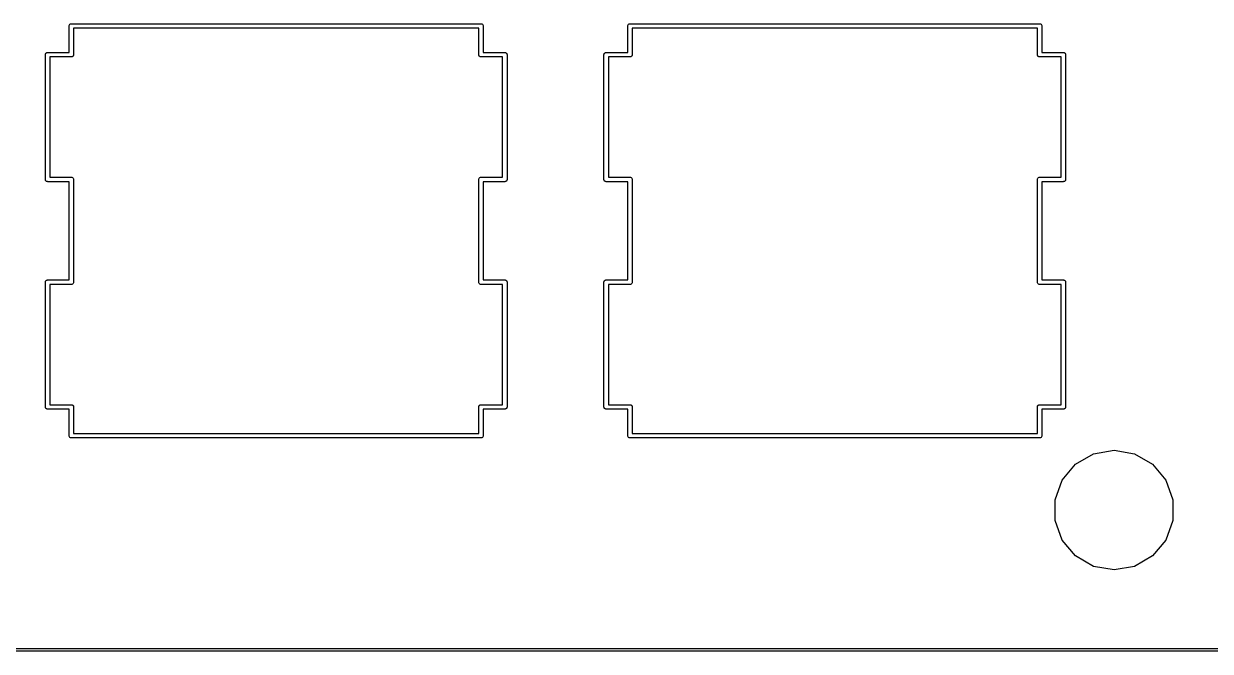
# Model space of a CAD drawing. Extents: x 24 to 395, y -191 to -67.
# Drawn here: x 215.23 to 255.69, y -190.55 to -169.15 of the extents above; entities that cross this region are included whole.
import ezdxf

# ---------------------------------------------------------------- set-up
doc = ezdxf.new("R2010")
doc.units = 0
doc.header["$MEASUREMENT"] = 0
doc.layers.add('BLACK', color=7, linetype='CONTINUOUS')

msp = doc.modelspace()

# ---------------------------------------------------------------- linework, layer by layer
at = {"layer": 'Black'}
for p, q in [((216.777, -169.214), (216.787, -169.189)), ((216.777, -169.241), (216.777, -169.214)), ((216.778, -169.241), (216.777, -169.241)), ((216.778, -170.133), (216.778, -169.241)), ((216.787, -169.189), (216.804, -169.169)), ((216.804, -169.169), (216.826, -169.156)), ((216.826, -169.156), (216.852, -169.151)), ((216.852, -169.151), (230.822, -169.151)), ((216.927, -169.304), (216.927, -170.208)), ((230.748, -169.304), (216.927, -169.304)), ((230.748, -170.208), (230.748, -169.304)), ((230.822, -169.151), (230.849, -169.156)), ((230.849, -169.156), (230.871, -169.169)), ((230.871, -169.169), (230.888, -169.189)), ((230.888, -169.189), (230.898, -169.214)), ((230.898, -169.241), (230.897, -169.241)), ((230.897, -169.241), (230.897, -170.133)), ((230.898, -169.214), (230.898, -169.241)), ((235.827, -169.214), (235.837, -169.189)), ((235.827, -169.241), (235.827, -169.214)), ((235.827, -170.133), (235.827, -169.241)), ((235.827, -169.241), (235.827, -169.241)), ((235.837, -169.189), (235.854, -169.169)), ((235.854, -169.169), (235.876, -169.156)), ((235.876, -169.156), (235.903, -169.151)), ((235.903, -169.151), (249.873, -169.151)), ((235.977, -169.304), (235.977, -170.208)), ((249.797, -169.304), (235.977, -169.304)), ((249.797, -170.208), (249.797, -169.304)), ((249.873, -169.151), (249.899, -169.156)), ((249.899, -169.156), (249.921, -169.169)), ((249.921, -169.169), (249.938, -169.189)), ((249.938, -169.189), (249.948, -169.214)), ((249.948, -169.241), (249.947, -169.241)), ((249.947, -169.241), (249.947, -170.133)), ((249.948, -169.214), (249.948, -169.241)), ((215.965, -170.208), (215.966, -170.201)), ((215.965, -174.462), (215.965, -170.208)), ((215.966, -170.195), (215.968, -170.189)), ((215.966, -170.201), (215.966, -170.195)), ((215.968, -170.189), (215.969, -170.182)), ((215.969, -170.182), (215.973, -170.177)), ((215.973, -170.177), (215.975, -170.17)), ((215.975, -170.17), (215.979, -170.165)), ((215.979, -170.165), (215.982, -170.16)), ((215.982, -170.16), (215.987, -170.156)), ((215.987, -170.156), (215.991, -170.15)), ((215.991, -170.15), (215.997, -170.147)), ((215.997, -170.147), (216.002, -170.143)), ((216.002, -170.143), (216.008, -170.141)), ((216.008, -170.141), (216.014, -170.137)), ((216.014, -170.137), (216.021, -170.136)), ((216.021, -170.136), (216.027, -170.134)), ((216.027, -170.134), (216.033, -170.134)), ((216.033, -170.134), (216.04, -170.133)), ((216.04, -170.133), (216.778, -170.133)), ((216.852, -170.283), (216.115, -170.283)), ((216.115, -170.283), (216.115, -174.387)), ((216.859, -170.282), (216.852, -170.283)), ((216.866, -170.282), (216.859, -170.282)), ((216.872, -170.28), (216.866, -170.282)), ((216.878, -170.278), (216.872, -170.28)), ((216.884, -170.275), (216.878, -170.278)), ((216.89, -170.273), (216.884, -170.275)), ((216.895, -170.269), (216.89, -170.273)), ((216.901, -170.265), (216.895, -170.269)), ((216.905, -170.26), (216.901, -170.265)), ((216.91, -170.256), (216.905, -170.26)), ((216.913, -170.25), (216.91, -170.256)), ((216.917, -170.245), (216.913, -170.25)), ((216.92, -170.239), (216.917, -170.245)), ((216.923, -170.234), (216.92, -170.239)), ((216.924, -170.227), (216.923, -170.234)), ((216.926, -170.221), (216.924, -170.227)), ((216.927, -170.208), (216.926, -170.214)), ((216.926, -170.214), (216.926, -170.221)), ((230.749, -170.214), (230.748, -170.208)), ((230.749, -170.221), (230.749, -170.214)), ((230.751, -170.227), (230.749, -170.221)), ((230.752, -170.234), (230.751, -170.227)), ((230.755, -170.239), (230.752, -170.234)), ((230.758, -170.245), (230.755, -170.239)), ((230.762, -170.25), (230.758, -170.245)), ((230.765, -170.256), (230.762, -170.25)), ((230.77, -170.26), (230.765, -170.256)), ((230.774, -170.265), (230.77, -170.26)), ((230.78, -170.269), (230.774, -170.265)), ((230.785, -170.273), (230.78, -170.269)), ((230.791, -170.275), (230.785, -170.273)), ((230.797, -170.278), (230.791, -170.275)), ((230.803, -170.28), (230.797, -170.278)), ((230.809, -170.282), (230.803, -170.28)), ((230.816, -170.282), (230.809, -170.282)), ((230.822, -170.283), (230.816, -170.282)), ((231.56, -170.283), (230.822, -170.283)), ((230.897, -170.133), (231.635, -170.133)), ((231.56, -174.387), (231.56, -170.283)), ((231.635, -170.133), (231.642, -170.134)), ((231.642, -170.134), (231.648, -170.134)), ((231.648, -170.134), (231.654, -170.136)), ((231.654, -170.136), (231.661, -170.137)), ((231.661, -170.137), (231.667, -170.141)), ((231.667, -170.141), (231.673, -170.143)), ((231.673, -170.143), (231.678, -170.147)), ((231.678, -170.147), (231.684, -170.15)), ((231.684, -170.15), (231.688, -170.156)), ((231.688, -170.156), (231.693, -170.16)), ((231.693, -170.16), (231.696, -170.165)), ((231.696, -170.165), (231.7, -170.17)), ((231.7, -170.17), (231.702, -170.177)), ((231.702, -170.177), (231.706, -170.182)), ((231.706, -170.182), (231.707, -170.189)), ((231.707, -170.189), (231.709, -170.195)), ((231.709, -170.195), (231.709, -170.201)), ((231.709, -170.201), (231.71, -170.208)), ((231.71, -170.208), (231.71, -174.462)), ((235.015, -170.208), (235.016, -170.201)), ((235.015, -174.462), (235.015, -170.208)), ((235.016, -170.195), (235.018, -170.189)), ((235.016, -170.201), (235.016, -170.195)), ((235.018, -170.189), (235.019, -170.182)), ((235.019, -170.182), (235.023, -170.177)), ((235.023, -170.177), (235.025, -170.17)), ((235.025, -170.17), (235.029, -170.165)), ((235.029, -170.165), (235.032, -170.16)), ((235.032, -170.16), (235.037, -170.156)), ((235.037, -170.156), (235.041, -170.15)), ((235.041, -170.15), (235.047, -170.147)), ((235.047, -170.147), (235.052, -170.143)), ((235.052, -170.143), (235.058, -170.141)), ((235.058, -170.141), (235.064, -170.137)), ((235.064, -170.137), (235.071, -170.136)), ((235.071, -170.136), (235.077, -170.134)), ((235.077, -170.134), (235.083, -170.134)), ((235.083, -170.134), (235.09, -170.133)), ((235.09, -170.133), (235.827, -170.133)), ((235.903, -170.283), (235.165, -170.283)), ((235.165, -170.283), (235.165, -174.387)), ((235.909, -170.282), (235.903, -170.283)), ((235.916, -170.282), (235.909, -170.282)), ((235.922, -170.28), (235.916, -170.282)), ((235.928, -170.278), (235.922, -170.28)), ((235.934, -170.275), (235.928, -170.278)), ((235.94, -170.273), (235.934, -170.275)), ((235.945, -170.269), (235.94, -170.273)), ((235.951, -170.265), (235.945, -170.269)), ((235.955, -170.26), (235.951, -170.265)), ((235.96, -170.256), (235.955, -170.26)), ((235.963, -170.25), (235.96, -170.256)), ((235.967, -170.245), (235.963, -170.25)), ((235.97, -170.239), (235.967, -170.245)), ((235.973, -170.234), (235.97, -170.239)), ((235.974, -170.227), (235.973, -170.234)), ((235.976, -170.221), (235.974, -170.227)), ((235.977, -170.208), (235.976, -170.214)), ((235.976, -170.214), (235.976, -170.221)), ((249.799, -170.214), (249.797, -170.208)), ((249.799, -170.221), (249.799, -170.214)), ((249.801, -170.227), (249.799, -170.221)), ((249.802, -170.234), (249.801, -170.227)), ((249.805, -170.239), (249.802, -170.234)), ((249.808, -170.245), (249.805, -170.239)), ((249.812, -170.25), (249.808, -170.245)), ((249.815, -170.256), (249.812, -170.25)), ((249.82, -170.26), (249.815, -170.256)), ((249.824, -170.265), (249.82, -170.26)), ((249.83, -170.269), (249.824, -170.265)), ((249.835, -170.273), (249.83, -170.269)), ((249.841, -170.275), (249.835, -170.273)), ((249.847, -170.278), (249.841, -170.275)), ((249.853, -170.28), (249.847, -170.278)), ((249.859, -170.282), (249.853, -170.28)), ((249.866, -170.282), (249.859, -170.282)), ((249.873, -170.283), (249.866, -170.282)), ((250.61, -170.283), (249.873, -170.283)), ((249.947, -170.133), (250.685, -170.133)), ((250.61, -174.387), (250.61, -170.283)), ((250.685, -170.133), (250.692, -170.134)), ((250.692, -170.134), (250.698, -170.134)), ((250.698, -170.134), (250.704, -170.136)), ((250.704, -170.136), (250.711, -170.137)), ((250.711, -170.137), (250.717, -170.141)), ((250.717, -170.141), (250.723, -170.143)), ((250.723, -170.143), (250.728, -170.147)), ((250.728, -170.147), (250.734, -170.15)), ((250.734, -170.15), (250.738, -170.156)), ((250.738, -170.156), (250.743, -170.16)), ((250.743, -170.16), (250.746, -170.165)), ((250.746, -170.165), (250.75, -170.17)), ((250.75, -170.17), (250.752, -170.177)), ((250.752, -170.177), (250.756, -170.182)), ((250.756, -170.182), (250.757, -170.189)), ((250.757, -170.189), (250.759, -170.195)), ((250.759, -170.195), (250.759, -170.201)), ((250.759, -170.201), (250.76, -170.208)), ((250.76, -170.208), (250.76, -174.462)), ((216.115, -174.387), (216.839, -174.387)), ((216.839, -174.387), (216.839, -174.387)), ((216.839, -174.387), (216.866, -174.387)), ((216.866, -174.387), (216.891, -174.396)), ((216.891, -174.396), (216.911, -174.413)), ((230.764, -174.413), (230.784, -174.396)), ((230.784, -174.396), (230.809, -174.387)), ((230.809, -174.387), (230.836, -174.387)), ((230.836, -174.387), (230.836, -174.387)), ((230.836, -174.387), (231.56, -174.387)), ((235.165, -174.387), (235.889, -174.387)), ((235.889, -174.387), (235.889, -174.387)), ((235.889, -174.387), (235.916, -174.387)), ((235.916, -174.387), (235.941, -174.396)), ((235.941, -174.396), (235.961, -174.413)), ((249.814, -174.413), (249.834, -174.396)), ((249.834, -174.396), (249.859, -174.387)), ((249.859, -174.387), (249.886, -174.387)), ((249.886, -174.387), (249.886, -174.387)), ((249.886, -174.387), (250.61, -174.387)), ((215.966, -174.469), (215.965, -174.462)), ((215.966, -174.475), (215.966, -174.469)), ((215.968, -174.482), (215.966, -174.475)), ((215.969, -174.488), (215.968, -174.482)), ((215.973, -174.494), (215.969, -174.488)), ((215.975, -174.5), (215.973, -174.494)), ((215.979, -174.505), (215.975, -174.5)), ((215.982, -174.511), (215.979, -174.505)), ((215.987, -174.515), (215.982, -174.511)), ((215.991, -174.52), (215.987, -174.515)), ((215.997, -174.523), (215.991, -174.52)), ((216.002, -174.527), (215.997, -174.523)), ((216.008, -174.53), (216.002, -174.527)), ((216.014, -174.533), (216.008, -174.53)), ((216.021, -174.534), (216.014, -174.533)), ((216.027, -174.536), (216.021, -174.534)), ((216.033, -174.536), (216.027, -174.536)), ((216.04, -174.537), (216.033, -174.536)), ((216.776, -174.537), (216.04, -174.537)), ((216.776, -177.888), (216.776, -174.537)), ((216.911, -174.413), (216.924, -174.436)), ((216.924, -174.436), (216.929, -174.462)), ((216.929, -174.462), (216.929, -177.963)), ((230.746, -174.462), (230.751, -174.436)), ((230.746, -177.963), (230.746, -174.462)), ((230.751, -174.436), (230.764, -174.413)), ((231.635, -174.537), (230.899, -174.537)), ((230.899, -174.537), (230.899, -177.888)), ((231.642, -174.536), (231.635, -174.537)), ((231.648, -174.536), (231.642, -174.536)), ((231.654, -174.534), (231.648, -174.536)), ((231.661, -174.533), (231.654, -174.534)), ((231.667, -174.53), (231.661, -174.533)), ((231.673, -174.527), (231.667, -174.53)), ((231.678, -174.523), (231.673, -174.527)), ((231.684, -174.52), (231.678, -174.523)), ((231.688, -174.515), (231.684, -174.52)), ((231.693, -174.511), (231.688, -174.515)), ((231.696, -174.505), (231.693, -174.511)), ((231.7, -174.5), (231.696, -174.505)), ((231.702, -174.494), (231.7, -174.5)), ((231.706, -174.488), (231.702, -174.494)), ((231.707, -174.482), (231.706, -174.488)), ((231.709, -174.475), (231.707, -174.482)), ((231.71, -174.462), (231.709, -174.469)), ((231.709, -174.469), (231.709, -174.475)), ((235.016, -174.469), (235.015, -174.462)), ((235.016, -174.475), (235.016, -174.469)), ((235.018, -174.482), (235.016, -174.475)), ((235.019, -174.488), (235.018, -174.482)), ((235.023, -174.494), (235.019, -174.488)), ((235.025, -174.5), (235.023, -174.494)), ((235.029, -174.505), (235.025, -174.5)), ((235.032, -174.511), (235.029, -174.505)), ((235.037, -174.515), (235.032, -174.511)), ((235.041, -174.52), (235.037, -174.515)), ((235.047, -174.523), (235.041, -174.52)), ((235.052, -174.527), (235.047, -174.523)), ((235.058, -174.53), (235.052, -174.527)), ((235.064, -174.533), (235.058, -174.53)), ((235.071, -174.534), (235.064, -174.533)), ((235.077, -174.536), (235.071, -174.534)), ((235.083, -174.536), (235.077, -174.536)), ((235.09, -174.537), (235.083, -174.536)), ((235.826, -174.537), (235.09, -174.537)), ((235.826, -177.888), (235.826, -174.537)), ((235.961, -174.413), (235.974, -174.436)), ((235.974, -174.436), (235.979, -174.462)), ((235.979, -174.462), (235.979, -177.963)), ((249.796, -174.462), (249.801, -174.436)), ((249.796, -177.963), (249.796, -174.462)), ((249.801, -174.436), (249.814, -174.413)), ((250.685, -174.537), (249.949, -174.537)), ((249.949, -174.537), (249.949, -177.888)), ((250.692, -174.536), (250.685, -174.537)), ((250.698, -174.536), (250.692, -174.536)), ((250.704, -174.534), (250.698, -174.536)), ((250.711, -174.533), (250.704, -174.534)), ((250.717, -174.53), (250.711, -174.533)), ((250.723, -174.527), (250.717, -174.53)), ((250.728, -174.523), (250.723, -174.527)), ((250.734, -174.52), (250.728, -174.523)), ((250.738, -174.515), (250.734, -174.52)), ((250.743, -174.511), (250.738, -174.515)), ((250.746, -174.505), (250.743, -174.511)), ((250.75, -174.5), (250.746, -174.505)), ((250.752, -174.494), (250.75, -174.5)), ((250.756, -174.488), (250.752, -174.494)), ((250.757, -174.482), (250.756, -174.488)), ((250.759, -174.475), (250.757, -174.482)), ((250.76, -174.462), (250.759, -174.469)), ((250.759, -174.469), (250.759, -174.475)), ((215.965, -177.963), (215.966, -177.956)), ((215.965, -182.217), (215.965, -177.963)), ((215.966, -177.95), (215.968, -177.943)), ((215.966, -177.956), (215.966, -177.95)), ((215.968, -177.943), (215.969, -177.937)), ((215.969, -177.937), (215.973, -177.931)), ((215.973, -177.931), (215.975, -177.925)), ((215.975, -177.925), (215.979, -177.92)), ((215.979, -177.92), (215.982, -177.914)), ((215.982, -177.914), (215.987, -177.91)), ((215.987, -177.91), (215.991, -177.905)), ((215.991, -177.905), (215.997, -177.902)), ((215.997, -177.902), (216.002, -177.898)), ((216.002, -177.898), (216.008, -177.895)), ((216.008, -177.895), (216.014, -177.892)), ((216.014, -177.892), (216.021, -177.891)), ((216.021, -177.891), (216.027, -177.889)), ((216.027, -177.889), (216.033, -177.889)), ((216.033, -177.889), (216.04, -177.888)), ((216.04, -177.888), (216.776, -177.888)), ((216.839, -178.038), (216.115, -178.038)), ((216.115, -178.038), (216.115, -182.142)), ((216.866, -178.038), (216.839, -178.038)), ((216.839, -178.038), (216.839, -178.038)), ((216.891, -178.029), (216.866, -178.038)), ((216.911, -178.012), (216.891, -178.029)), ((216.924, -177.989), (216.911, -178.012)), ((216.929, -177.963), (216.924, -177.989)), ((230.751, -177.989), (230.746, -177.963)), ((230.764, -178.012), (230.751, -177.989)), ((230.784, -178.029), (230.764, -178.012)), ((230.809, -178.038), (230.784, -178.029)), ((230.836, -178.038), (230.809, -178.038)), ((231.56, -178.038), (230.836, -178.038)), ((230.836, -178.038), (230.836, -178.038)), ((230.899, -177.888), (231.635, -177.888)), ((231.56, -182.142), (231.56, -178.038)), ((231.635, -177.888), (231.642, -177.889)), ((231.642, -177.889), (231.648, -177.889)), ((231.648, -177.889), (231.654, -177.891)), ((231.654, -177.891), (231.661, -177.892)), ((231.661, -177.892), (231.667, -177.895)), ((231.667, -177.895), (231.673, -177.898)), ((231.673, -177.898), (231.678, -177.902)), ((231.678, -177.902), (231.684, -177.905)), ((231.684, -177.905), (231.688, -177.91)), ((231.688, -177.91), (231.693, -177.914)), ((231.693, -177.914), (231.696, -177.92)), ((231.696, -177.92), (231.7, -177.925)), ((231.7, -177.925), (231.702, -177.931)), ((231.702, -177.931), (231.706, -177.937)), ((231.706, -177.937), (231.707, -177.943)), ((231.707, -177.943), (231.709, -177.95)), ((231.709, -177.95), (231.709, -177.956)), ((231.709, -177.956), (231.71, -177.963)), ((231.71, -177.963), (231.71, -182.217)), ((235.015, -177.963), (235.016, -177.956)), ((235.015, -182.217), (235.015, -177.963)), ((235.016, -177.95), (235.018, -177.943)), ((235.016, -177.956), (235.016, -177.95)), ((235.018, -177.943), (235.019, -177.937)), ((235.019, -177.937), (235.023, -177.931)), ((235.023, -177.931), (235.025, -177.925)), ((235.025, -177.925), (235.029, -177.92)), ((235.029, -177.92), (235.032, -177.914)), ((235.032, -177.914), (235.037, -177.91)), ((235.037, -177.91), (235.041, -177.905)), ((235.041, -177.905), (235.047, -177.902)), ((235.047, -177.902), (235.052, -177.898)), ((235.052, -177.898), (235.058, -177.895)), ((235.058, -177.895), (235.064, -177.892)), ((235.064, -177.892), (235.071, -177.891)), ((235.071, -177.891), (235.077, -177.889)), ((235.077, -177.889), (235.083, -177.889)), ((235.083, -177.889), (235.09, -177.888)), ((235.09, -177.888), (235.826, -177.888)), ((235.889, -178.038), (235.165, -178.038)), ((235.165, -178.038), (235.165, -182.142)), ((235.916, -178.038), (235.889, -178.038)), ((235.889, -178.038), (235.889, -178.038)), ((235.941, -178.029), (235.916, -178.038)), ((235.961, -178.012), (235.941, -178.029)), ((235.974, -177.989), (235.961, -178.012)), ((235.979, -177.963), (235.974, -177.989)), ((249.801, -177.989), (249.796, -177.963)), ((249.814, -178.012), (249.801, -177.989)), ((249.834, -178.029), (249.814, -178.012)), ((249.859, -178.038), (249.834, -178.029)), ((249.886, -178.038), (249.859, -178.038)), ((250.61, -178.038), (249.886, -178.038)), ((249.886, -178.038), (249.886, -178.038)), ((249.949, -177.888), (250.685, -177.888)), ((250.61, -182.142), (250.61, -178.038)), ((250.685, -177.888), (250.692, -177.889)), ((250.692, -177.889), (250.698, -177.889)), ((250.698, -177.889), (250.704, -177.891)), ((250.704, -177.891), (250.711, -177.892)), ((250.711, -177.892), (250.717, -177.895)), ((250.717, -177.895), (250.723, -177.898)), ((250.723, -177.898), (250.728, -177.902)), ((250.728, -177.902), (250.734, -177.905)), ((250.734, -177.905), (250.738, -177.91)), ((250.738, -177.91), (250.743, -177.914)), ((250.743, -177.914), (250.746, -177.92)), ((250.746, -177.92), (250.75, -177.925)), ((250.75, -177.925), (250.752, -177.931)), ((250.752, -177.931), (250.756, -177.937)), ((250.756, -177.937), (250.757, -177.943)), ((250.757, -177.943), (250.759, -177.95)), ((250.759, -177.95), (250.759, -177.956)), ((250.759, -177.956), (250.76, -177.963)), ((250.76, -177.963), (250.76, -182.217)), ((215.966, -182.224), (215.965, -182.217)), ((215.966, -182.23), (215.966, -182.224)), ((215.968, -182.236), (215.966, -182.23)), ((215.969, -182.243), (215.968, -182.236)), ((215.973, -182.248), (215.969, -182.243)), ((215.975, -182.255), (215.973, -182.248)), ((215.979, -182.26), (215.975, -182.255)), ((215.982, -182.265), (215.979, -182.26)), ((215.987, -182.269), (215.982, -182.265)), ((215.991, -182.275), (215.987, -182.269)), ((215.997, -182.278), (215.991, -182.275)), ((216.002, -182.282), (215.997, -182.278)), ((216.008, -182.284), (216.002, -182.282)), ((216.014, -182.288), (216.008, -182.284)), ((216.021, -182.289), (216.014, -182.288)), ((216.027, -182.291), (216.021, -182.289)), ((216.033, -182.291), (216.027, -182.291)), ((216.04, -182.292), (216.033, -182.291)), ((216.778, -182.292), (216.04, -182.292)), ((216.115, -182.142), (216.852, -182.142)), ((216.778, -183.184), (216.778, -182.292)), ((216.852, -182.142), (216.859, -182.143)), ((216.859, -182.143), (216.866, -182.143)), ((216.866, -182.143), (216.872, -182.145)), ((216.872, -182.145), (216.878, -182.147)), ((216.878, -182.147), (216.884, -182.15)), ((216.884, -182.15), (216.89, -182.152)), ((216.89, -182.152), (216.895, -182.156)), ((216.895, -182.156), (216.901, -182.16)), ((216.901, -182.16), (216.905, -182.165)), ((216.905, -182.165), (216.91, -182.169)), ((216.91, -182.169), (216.913, -182.175)), ((216.913, -182.175), (216.917, -182.18)), ((216.917, -182.18), (216.92, -182.186)), ((216.92, -182.186), (216.923, -182.191)), ((216.923, -182.191), (216.924, -182.198)), ((216.924, -182.198), (216.926, -182.204)), ((216.926, -182.204), (216.926, -182.211)), ((216.926, -182.211), (216.927, -182.217)), ((216.927, -182.217), (216.927, -183.121)), ((230.748, -182.217), (230.749, -182.211)), ((230.748, -183.121), (230.748, -182.217)), ((230.749, -182.204), (230.751, -182.198)), ((230.749, -182.211), (230.749, -182.204)), ((230.751, -182.198), (230.752, -182.191)), ((230.752, -182.191), (230.755, -182.186)), ((230.755, -182.186), (230.758, -182.18)), ((230.758, -182.18), (230.762, -182.175)), ((230.762, -182.175), (230.765, -182.169)), ((230.765, -182.169), (230.77, -182.165)), ((230.77, -182.165), (230.774, -182.16)), ((230.774, -182.16), (230.78, -182.156)), ((230.78, -182.156), (230.785, -182.152)), ((230.785, -182.152), (230.791, -182.15)), ((230.791, -182.15), (230.797, -182.147)), ((230.797, -182.147), (230.803, -182.145)), ((230.803, -182.145), (230.809, -182.143)), ((230.809, -182.143), (230.816, -182.143)), ((230.816, -182.143), (230.822, -182.142)), ((230.822, -182.142), (231.56, -182.142)), ((231.635, -182.292), (230.897, -182.292)), ((230.897, -182.292), (230.897, -183.184)), ((231.642, -182.291), (231.635, -182.292)), ((231.648, -182.291), (231.642, -182.291)), ((231.654, -182.289), (231.648, -182.291)), ((231.661, -182.288), (231.654, -182.289)), ((231.667, -182.284), (231.661, -182.288)), ((231.673, -182.282), (231.667, -182.284)), ((231.678, -182.278), (231.673, -182.282)), ((231.684, -182.275), (231.678, -182.278)), ((231.688, -182.269), (231.684, -182.275)), ((231.693, -182.265), (231.688, -182.269)), ((231.696, -182.26), (231.693, -182.265)), ((231.7, -182.255), (231.696, -182.26)), ((231.702, -182.248), (231.7, -182.255)), ((231.706, -182.243), (231.702, -182.248)), ((231.707, -182.236), (231.706, -182.243)), ((231.709, -182.23), (231.707, -182.236)), ((231.71, -182.217), (231.709, -182.224)), ((231.709, -182.224), (231.709, -182.23)), ((235.016, -182.224), (235.015, -182.217)), ((235.016, -182.23), (235.016, -182.224)), ((235.018, -182.236), (235.016, -182.23)), ((235.019, -182.243), (235.018, -182.236)), ((235.023, -182.248), (235.019, -182.243)), ((235.025, -182.255), (235.023, -182.248)), ((235.029, -182.26), (235.025, -182.255)), ((235.032, -182.265), (235.029, -182.26)), ((235.037, -182.269), (235.032, -182.265)), ((235.041, -182.275), (235.037, -182.269)), ((235.047, -182.278), (235.041, -182.275)), ((235.052, -182.282), (235.047, -182.278)), ((235.058, -182.284), (235.052, -182.282)), ((235.064, -182.288), (235.058, -182.284)), ((235.071, -182.289), (235.064, -182.288)), ((235.077, -182.291), (235.071, -182.289)), ((235.083, -182.291), (235.077, -182.291)), ((235.09, -182.292), (235.083, -182.291)), ((235.827, -182.292), (235.09, -182.292)), ((235.165, -182.142), (235.903, -182.142)), ((235.827, -183.184), (235.827, -182.292)), ((235.903, -182.142), (235.909, -182.143)), ((235.909, -182.143), (235.916, -182.143)), ((235.916, -182.143), (235.922, -182.145)), ((235.922, -182.145), (235.928, -182.147)), ((235.928, -182.147), (235.934, -182.15)), ((235.934, -182.15), (235.94, -182.152)), ((235.94, -182.152), (235.945, -182.156)), ((235.945, -182.156), (235.951, -182.16)), ((235.951, -182.16), (235.955, -182.165)), ((235.955, -182.165), (235.96, -182.169)), ((235.96, -182.169), (235.963, -182.175)), ((235.963, -182.175), (235.967, -182.18)), ((235.967, -182.18), (235.97, -182.186)), ((235.97, -182.186), (235.973, -182.191)), ((235.973, -182.191), (235.974, -182.198)), ((235.974, -182.198), (235.976, -182.204)), ((235.976, -182.204), (235.976, -182.211)), ((235.976, -182.211), (235.977, -182.217)), ((235.977, -182.217), (235.977, -183.121)), ((249.797, -182.217), (249.799, -182.211)), ((249.797, -183.121), (249.797, -182.217)), ((249.799, -182.204), (249.801, -182.198)), ((249.799, -182.211), (249.799, -182.204)), ((249.801, -182.198), (249.802, -182.191)), ((249.802, -182.191), (249.805, -182.186)), ((249.805, -182.186), (249.808, -182.18)), ((249.808, -182.18), (249.812, -182.175)), ((249.812, -182.175), (249.815, -182.169)), ((249.815, -182.169), (249.82, -182.165)), ((249.82, -182.165), (249.824, -182.16)), ((249.824, -182.16), (249.83, -182.156)), ((249.83, -182.156), (249.835, -182.152)), ((249.835, -182.152), (249.841, -182.15)), ((249.841, -182.15), (249.847, -182.147)), ((249.847, -182.147), (249.853, -182.145)), ((249.853, -182.145), (249.859, -182.143)), ((249.859, -182.143), (249.866, -182.143)), ((249.866, -182.143), (249.873, -182.142)), ((249.873, -182.142), (250.61, -182.142)), ((250.685, -182.292), (249.947, -182.292)), ((249.947, -182.292), (249.947, -183.184)), ((250.692, -182.291), (250.685, -182.292)), ((250.698, -182.291), (250.692, -182.291)), ((250.704, -182.289), (250.698, -182.291)), ((250.711, -182.288), (250.704, -182.289)), ((250.717, -182.284), (250.711, -182.288)), ((250.723, -182.282), (250.717, -182.284)), ((250.728, -182.278), (250.723, -182.282)), ((250.734, -182.275), (250.728, -182.278)), ((250.738, -182.269), (250.734, -182.275)), ((250.743, -182.265), (250.738, -182.269)), ((250.746, -182.26), (250.743, -182.265)), ((250.75, -182.255), (250.746, -182.26)), ((250.752, -182.248), (250.75, -182.255)), ((250.756, -182.243), (250.752, -182.248)), ((250.757, -182.236), (250.756, -182.243)), ((250.759, -182.23), (250.757, -182.236)), ((250.76, -182.217), (250.759, -182.224)), ((250.759, -182.224), (250.759, -182.23)), ((216.777, -183.211), (216.777, -183.184)), ((216.777, -183.184), (216.778, -183.184)), ((216.787, -183.236), (216.777, -183.211)), ((216.804, -183.256), (216.787, -183.236)), ((216.826, -183.269), (216.804, -183.256)), ((216.852, -183.274), (216.826, -183.269)), ((230.822, -183.274), (216.852, -183.274)), ((216.927, -183.121), (230.748, -183.121)), ((230.849, -183.269), (230.822, -183.274)), ((230.871, -183.256), (230.849, -183.269)), ((230.888, -183.236), (230.871, -183.256)), ((230.898, -183.211), (230.888, -183.236)), ((230.897, -183.184), (230.898, -183.184)), ((230.898, -183.184), (230.898, -183.211)), ((235.827, -183.211), (235.827, -183.184)), ((235.827, -183.184), (235.827, -183.184)), ((235.837, -183.236), (235.827, -183.211)), ((235.854, -183.256), (235.837, -183.236)), ((235.876, -183.269), (235.854, -183.256)), ((235.903, -183.274), (235.876, -183.269)), ((249.873, -183.274), (235.903, -183.274)), ((235.977, -183.121), (249.797, -183.121)), ((249.899, -183.269), (249.873, -183.274)), ((249.921, -183.256), (249.899, -183.269)), ((249.938, -183.236), (249.921, -183.256)), ((249.948, -183.211), (249.938, -183.236)), ((249.947, -183.184), (249.948, -183.184)), ((249.948, -183.184), (249.948, -183.211)), ((251.715, -183.821), (252.412, -183.698)), ((252.412, -183.698), (253.11, -183.821)), ((251.101, -184.175), (251.715, -183.821)), ((253.11, -183.821), (253.724, -184.175)), ((250.646, -184.718), (251.101, -184.175)), ((253.724, -184.175), (254.179, -184.718)), ((250.404, -185.383), (250.646, -184.718)), ((254.179, -184.718), (254.421, -185.383)), ((250.404, -186.092), (250.404, -185.383)), ((254.421, -185.383), (254.421, -186.092)), ((250.646, -186.757), (250.404, -186.092)), ((254.421, -186.092), (254.179, -186.757)), ((251.101, -187.3), (250.646, -186.757)), ((254.179, -186.757), (253.724, -187.3)), ((251.715, -187.654), (251.101, -187.3)), ((253.724, -187.3), (253.11, -187.654)), ((252.412, -187.777), (251.715, -187.654)), ((253.11, -187.654), (252.412, -187.777)), ((390.525, -190.55), (28.575, -190.55)), ((28.5794, -190.45), (390.523, -190.45))]:
    msp.add_line(p, q, dxfattribs=at)

doc.saveas('drawing.dxf')
